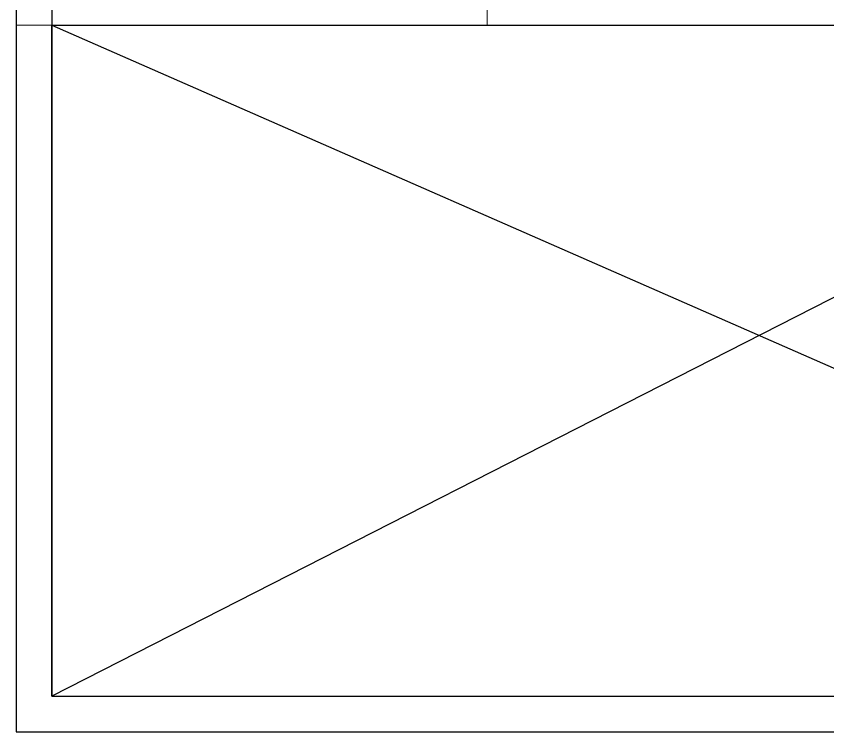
# Model space of a CAD drawing. Header units: millimetres. Extents: x 578 to 638.3, y 269.6 to 296.6.
# Drawn here: x 615.038 to 619.601, y 285.354 to 289.379 of the extents above; entities that cross this region are included whole.
import ezdxf

# ---------------------------------------------------------------- set-up
doc = ezdxf.new("R2010")
doc.units = ezdxf.units.MM
doc.layers.add('PAREDE', color=130, linetype='Continuous', lineweight=18)

msp = doc.modelspace()

# ---------------------------------------------------------------- linework, layer by layer
for p, q in [((615.2384, 289.3293), (622.638, 289.3293)), ((622.6384, 289.3293), (615.2384, 285.5536)), ((615.2384, 285.5536), (615.2384, 289.3293)), ((615.2384, 289.3293), (623.8384, 285.5536))]:
    msp.add_line(p, q)
for points in [[(624.0384, 292.3536), (615.0384, 292.3536), (615.0384, 285.3536), (624.0384, 285.3536)], [(623.8384, 292.1536), (615.2384, 292.1536), (615.2384, 285.5536), (623.8384, 285.5536)]]:
    msp.add_lwpolyline(points, close=True)
at = {"layer": 'PAREDE'}
msp.add_lwpolyline([(615.5488, 292.3536), (615.0384, 292.3536), (615.0384, 289.3293), (617.6867, 289.3293), (617.6867, 292.3536), (616.1888, 292.3536)], dxfattribs=at)

doc.saveas('drawing.dxf')
